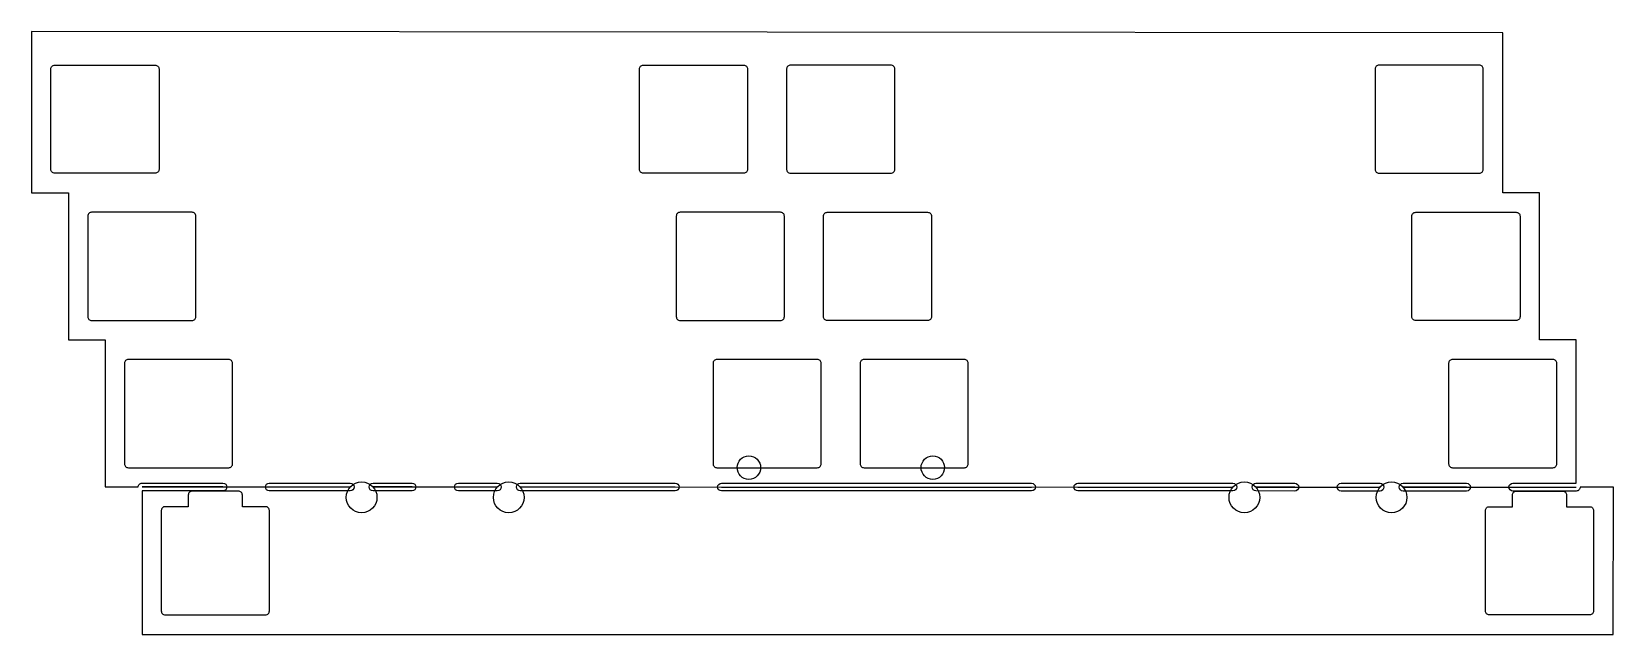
# Model space of a CAD drawing. Header units: millimetres. Extents: x 0 to 205, y -76 to 2.
import ezdxf

# ---------------------------------------------------------------- set-up
doc = ezdxf.new("R2010")
doc.units = ezdxf.units.MM
doc.layers.get('0').update_dxf_attribs({"linetype": 'CONTINUOUS'})

msp = doc.modelspace()

# ---------------------------------------------------------------- linework, layer by layer
for p, q in [((14.32, -57.13), (41.27, -57.13)), ((24.8, -57.13), (14.32, -57.13)), ((30.8, -57.13), (41.27, -57.13)), ((44.23, -57.13), (60.32, -57.13)), ((49.28, -57.13), (44.23, -57.13)), ((55.28, -57.13), (60.32, -57.13)), ((63.29, -57.13), (155.56, -57.14)), ((63.29, -57.13), (83.35, -57.13)), ((89.35, -57.14), (129.49, -57.14)), ((135.49, -57.14), (155.56, -57.14)), ((158.55, -57.14), (174.61, -57.15)), ((163.58, -57.15), (158.55, -57.14)), ((169.58, -57.15), (174.61, -57.15)), ((177.6, -57.15), (200.02, -57.15)), ((185.81, -57.15), (177.6, -57.15)), ((191.81, -57.15), (200.02, -57.15))]:
    msp.add_line(p, q)
for points in [[(195.28, -19.05), (190.5, -19.05), (190.5, 1.65), (0.02, 1.8), (0.02, -19.05), (4.8, -19.05), (4.8, -38.1), (9.55, -38.1), (9.55, -57.13), (13.83, -57.13, -0.414214), (14.32, -56.63), (24.8, -56.63, -1), (24.8, -57.63), (14.32, -57.62), (14.32, -76.2), (204.81, -76.2), (204.83, -57.15), (200.52, -57.15, -0.414214), (200.02, -57.65), (191.81, -57.65, -1), (191.81, -56.65), (200.02, -56.65), (200.02, -38.1), (195.28, -38.1)], [(16.52, -3.02), (16.52, -16.02, -0.414214), (16.02, -16.53), (3.02, -16.53, -0.414214), (2.52, -16.02), (2.52, -3.02, -0.414214), (3.02, -2.53), (16.02, -2.53, -0.414214)], [(92.22, -16.53), (79.22, -16.53, -0.414214), (78.72, -16.02), (78.72, -3.02, -0.414214), (79.22, -2.53), (92.22, -2.53, -0.414214), (92.73, -3.02), (92.73, -16.02, -0.414214)], [(98.28, -16.53), (111.28, -16.53, 0.414214), (111.78, -16.02), (111.78, -3.02, 0.414214), (111.28, -2.53), (98.28, -2.53, 0.414214), (97.78, -3.02), (97.78, -16.02, 0.414214)], [(173.98, -3.02), (173.98, -16.02, 0.414214), (174.48, -16.53), (187.47, -16.53, 0.414214), (187.97, -16.02), (187.97, -3.02, 0.414214), (187.47, -2.53), (174.48, -2.53, 0.414214)], [(7.29, -22.07), (7.29, -35.08, 0.414214), (7.79, -35.58), (20.79, -35.58, 0.414214), (21.29, -35.08), (21.29, -22.07, 0.414214), (20.79, -21.58), (7.79, -21.58, 0.414214)], [(83.99, -35.58), (96.99, -35.58, 0.414214), (97.49, -35.08), (97.49, -22.07, 0.414214), (96.99, -21.58), (83.99, -21.58, 0.414214), (83.49, -22.07), (83.49, -35.08, 0.414214)], [(103.04, -21.58), (116.04, -21.58, -0.414214), (116.54, -22.07), (116.54, -35.08, -0.414214), (116.04, -35.58), (103.04, -35.58, -0.414214), (102.54, -35.08), (102.54, -22.07, -0.414214)], [(192.74, -22.07), (192.74, -35.08, -0.414214), (192.24, -35.58), (179.24, -35.58, -0.414214), (178.74, -35.08), (178.74, -22.07, -0.414214), (179.24, -21.58), (192.24, -21.58, -0.414214)], [(26.05, -54.13), (26.05, -41.12, 0.414214), (25.55, -40.63), (12.55, -40.63, 0.414214), (12.05, -41.12), (12.05, -54.13, 0.414214), (12.55, -54.63), (25.55, -54.63, 0.414214)], [(102.25, -54.13), (102.25, -41.12, 0.414214), (101.75, -40.63), (88.75, -40.63, 0.414214), (88.25, -41.12), (88.25, -54.13, 0.414214), (88.75, -54.63), (101.75, -54.63, 0.414214)], [(121.3, -54.13), (121.3, -41.12, 0.414214), (120.8, -40.63), (107.8, -40.63, 0.414214), (107.3, -41.12), (107.3, -54.13, 0.414214), (107.8, -54.63), (120.8, -54.63, 0.414214)], [(197.5, -54.13), (197.5, -41.12, 0.414214), (197, -40.63), (184, -40.63, 0.414214), (183.5, -41.12), (183.5, -54.13, 0.414214), (184, -54.63), (197, -54.63, 0.414214)], [(41.27, -57.63), (30.8, -57.63, -1), (30.8, -56.63), (41.27, -56.63, -1)], [(44.23, -56.63), (49.28, -56.63, -1), (49.28, -57.63), (44.23, -57.63, -1)], [(60.32, -57.63), (55.28, -57.63, -1), (55.28, -56.63), (60.32, -56.63, -1)], [(83.35, -57.63), (63.29, -57.63, -1), (63.29, -56.63), (83.35, -56.63, -1)], [(129.49, -57.64), (89.35, -57.64, -1), (89.35, -56.64), (129.49, -56.64, -1)], [(155.56, -57.64), (135.49, -57.64, -1), (135.49, -56.64), (155.56, -56.64, -1)], [(158.55, -56.64), (163.58, -56.65, -1), (163.58, -57.65), (158.55, -57.64, -1)], [(174.61, -57.65), (169.58, -57.65, -1), (169.58, -56.65), (174.61, -56.65, -1)], [(177.6, -56.65), (185.81, -56.65, -1), (185.81, -57.65), (177.6, -57.65, -1)], [(17.31, -73.67), (30.31, -73.67, 0.414214), (30.81, -73.17), (30.81, -60.17, 0.414214), (30.31, -59.68), (27.31, -59.68), (27.31, -58.17, 0.414214), (26.81, -57.67), (20.81, -57.67, 0.414214), (20.31, -58.17), (20.31, -59.68), (17.31, -59.68, 0.414214), (16.81, -60.17), (16.81, -73.17, 0.414214)], [(201.76, -73.67), (188.76, -73.67, -0.414214), (188.26, -73.17), (188.26, -60.17, -0.414214), (188.76, -59.68), (191.76, -59.68), (191.76, -58.17, -0.414214), (192.26, -57.67), (198.26, -57.67, -0.414214), (198.76, -58.17), (198.76, -59.68), (201.76, -59.68, -0.414214), (202.26, -60.17), (202.26, -73.17, -0.414214)]]:
    msp.add_lwpolyline(points, format="xyb", close=True)
for centre, radius in [((92.89, -54.62), 1.52), ((116.71, -54.62), 1.52), ((42.75, -58.47), 1.99), ((61.8, -58.47), 1.99), ((157.05, -58.47), 1.99), ((176.1, -58.47), 1.99)]:
    msp.add_circle(centre, radius)

doc.saveas('drawing.dxf')
